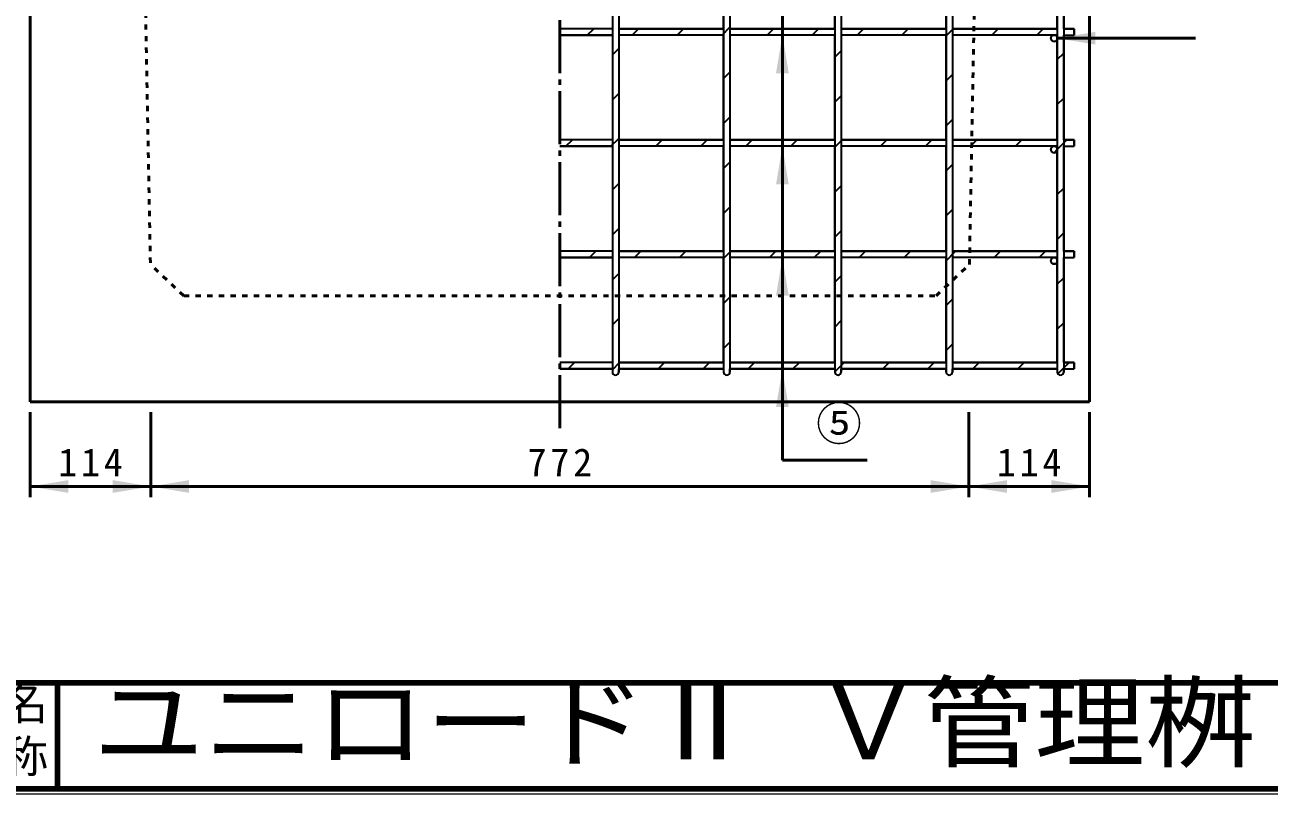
# Model space of a CAD drawing. Units: millimetres, scale not verified. Extents: x 100 to 4105, y 100 to 2870.
# Drawn here: x 1949 to 3124, y 100 to 826 of the extents above; entities that cross this region are included whole.
import ezdxf
from ezdxf.enums import TextEntityAlignment as Align

# ---------------------------------------------------------------- set-up
doc = ezdxf.new("R2010")
doc.units = ezdxf.units.MM
doc.header["$LTSCALE"] = 5
doc.linetypes.add('USER1', pattern=[13.4, 10, -1.2, 1, -1.2])
doc.linetypes.add('USER2', pattern=[2.2, 1, -1.2])
doc.layers.add('V-nasSTD', color=7, linetype='Continuous', lineweight=35)
doc.styles.add('ＭＳ ゴシック', font='')
doc.styles.get('ＭＳ ゴシック').set_extended_font_data('MS Gothic')

msp = doc.modelspace()

# ---------------------------------------------------------------- hatches: boundary and pattern name
at = {"layer": 'V-nasSTD'}
for points in [[(2658.106, 780.244), (2664.106, 816.244), (2670.106, 780.244)], [(2959.606, 819.244), (2923.606, 813.244), (2959.606, 807.244)], [(2658.106, 675.244), (2664.106, 711.244), (2670.106, 675.244)], [(2658.106, 570.244), (2664.106, 606.244), (2670.106, 570.244)], [(2658.106, 465.244), (2664.106, 501.244), (2670.106, 465.244)], [(1990.106, 396.244), (1954.106, 390.244), (1990.106, 384.244)], [(2032.106, 384.244), (2068.106, 390.244), (2032.106, 396.244)], [(2104.106, 396.244), (2068.106, 390.244), (2104.106, 384.244)], [(2804.106, 384.244), (2840.106, 390.244), (2804.106, 396.244)], [(2876.106, 396.244), (2840.106, 390.244), (2876.106, 384.244)], [(2918.106, 384.244), (2954.106, 390.244), (2918.106, 396.244)]]:
    msp.add_hatch(color=256, dxfattribs=at).paths.add_polyline_path(points)

# ---------------------------------------------------------------- linework, layer by layer
at = {"layer": 'V-nasSTD', "linetype": 'USER1', "lineweight": 50}
msp.add_line((2454.106, 445.244), (2454.106, 1511.244), dxfattribs=at)
at = {"layer": 'V-nasSTD', "lineweight": 50}
for p, q in [((1954.106, 1310.244), (1954.106, 470.244)), ((2954.106, 1310.244), (2954.106, 470.244)), ((2664.106, 415.244), (2664.106, 1276.244)), ((2923.606, 813.244), (3054.106, 813.244)), ((1954.106, 470.244), (2954.106, 470.244)), ((1954.106, 460.244), (1954.106, 380.244)), ((2068.106, 460.244), (2068.106, 380.244)), ((2840.106, 460.244), (2840.106, 380.244)), ((2954.106, 460.244), (2954.106, 380.244)), ((2664.106, 415.244), (2744.106, 415.244)), ((1954.106, 390.244), (2068.106, 390.244)), ((2068.106, 390.244), (2840.106, 390.244)), ((2840.106, 390.244), (2954.106, 390.244))]:
    msp.add_line(p, q, dxfattribs=at)
at = {"layer": 'V-nasSTD', "linetype": 'USER2', "lineweight": 50}
for p, q in [((2054.106, 1310.244), (2067.546, 599.804)), ((2840.665, 599.804), (2854.106, 1310.244)), ((2099.106, 570.244), (2067.546, 599.804)), ((2809.106, 570.244), (2840.665, 599.804)), ((2099.106, 570.244), (2809.106, 570.244))]:
    msp.add_line(p, q, dxfattribs=at)
at = {"layer": 'V-nasSTD'}
for p, q in [((2503.606, 1288.244), (2503.606, 498.244)), ((2509.606, 1288.244), (2509.606, 498.244)), ((2608.606, 1288.244), (2608.606, 498.244)), ((2614.606, 1288.244), (2614.606, 498.244)), ((2713.606, 1288.244), (2713.606, 498.244)), ((2719.606, 1288.244), (2719.606, 498.244)), ((2818.606, 1288.244), (2818.606, 498.244)), ((2824.606, 1288.244), (2824.606, 498.244)), ((2923.606, 1288.244), (2923.606, 498.244)), ((2929.606, 1288.244), (2929.606, 498.244)), ((2503.606, 921.244), (2503.606, 822.244)), ((2509.606, 921.244), (2509.606, 822.244)), ((2608.606, 822.244), (2608.606, 921.244)), ((2614.606, 921.244), (2614.606, 822.244)), ((2713.606, 822.244), (2713.606, 921.244)), ((2719.606, 921.244), (2719.606, 822.244)), ((2818.606, 822.244), (2818.606, 921.244)), ((2824.606, 921.244), (2824.606, 822.244)), ((2923.606, 822.244), (2923.606, 921.244)), ((2929.606, 822.244), (2929.606, 921.244)), ((2503.606, 822.244), (2454.106, 822.244)), ((2503.606, 822.244), (2454.106, 822.244)), ((2479.983, 816.244), (2485.983, 822.244)), ((2608.606, 822.244), (2509.606, 822.244)), ((2509.606, 822.244), (2608.606, 822.244)), ((2522.409, 816.244), (2528.409, 822.244)), ((2564.836, 816.244), (2570.836, 822.244)), ((2607.262, 816.244), (2614.606, 823.588)), ((2713.606, 822.244), (2614.606, 822.244)), ((2614.606, 822.244), (2713.606, 822.244)), ((2649.689, 816.244), (2655.689, 822.244)), ((2692.115, 816.244), (2698.115, 822.244)), ((2818.606, 822.244), (2719.606, 822.244)), ((2719.606, 822.244), (2818.606, 822.244)), ((2734.541, 816.244), (2740.541, 822.244)), ((2776.968, 816.244), (2782.968, 822.244)), ((2818.606, 815.456), (2825.394, 822.244)), ((2923.606, 822.244), (2824.606, 822.244)), ((2824.606, 822.244), (2923.606, 822.244)), ((2861.821, 816.244), (2867.821, 822.244)), ((2904.247, 816.244), (2910.247, 822.244)), ((2929.606, 822.244), (2939.606, 822.244)), ((2939.606, 822.244), (2929.606, 822.244)), ((2939.606, 822.244), (2939.606, 816.244)), ((2939.606, 816.244), (2939.606, 822.244)), ((2503.606, 816.244), (2454.106, 816.244)), ((2454.106, 816.244), (2503.606, 816.244)), ((2503.606, 816.244), (2503.606, 717.244)), ((2608.606, 816.244), (2509.606, 816.244)), ((2509.606, 816.244), (2509.606, 717.244)), ((2608.606, 816.244), (2509.606, 816.244)), ((2608.606, 717.244), (2608.606, 816.244)), ((2713.606, 816.244), (2614.606, 816.244)), ((2614.606, 816.244), (2614.606, 717.244)), ((2713.606, 816.244), (2614.606, 816.244)), ((2713.606, 717.244), (2713.606, 816.244)), ((2818.606, 816.244), (2719.606, 816.244)), ((2719.606, 816.244), (2719.606, 717.244)), ((2818.606, 816.244), (2719.606, 816.244)), ((2818.606, 717.244), (2818.606, 816.244)), ((2923.606, 816.244), (2824.606, 816.244)), ((2824.606, 816.244), (2824.606, 717.244)), ((2920.606, 816.244), (2824.606, 816.244)), ((2920.606, 816.244), (2923.606, 816.244)), ((2923.606, 816.244), (2920.606, 816.244)), ((2923.606, 813.244), (2923.606, 816.244)), ((2923.606, 717.244), (2923.606, 813.244)), ((2929.606, 816.244), (2939.606, 816.244)), ((2929.606, 717.244), (2929.606, 816.244)), ((2929.606, 816.244), (2939.606, 816.244)), ((2503.606, 797.441), (2509.606, 803.441)), ((2713.606, 795.309), (2719.606, 801.309)), ((2923.606, 793.177), (2929.606, 799.177)), ((2608.606, 775.161), (2614.606, 781.161)), ((2818.606, 773.029), (2824.606, 779.029)), ((2503.606, 755.014), (2509.606, 761.014)), ((2713.606, 752.882), (2719.606, 758.882)), ((2923.606, 750.75), (2929.606, 756.75)), ((2608.606, 732.735), (2614.606, 738.735)), ((2818.606, 730.603), (2824.606, 736.603)), ((2503.606, 717.244), (2454.106, 717.244)), ((2503.606, 717.244), (2454.106, 717.244)), ((2459.836, 711.244), (2465.836, 717.244)), ((2502.262, 711.244), (2509.606, 718.588)), ((2608.606, 717.244), (2509.606, 717.244)), ((2509.606, 717.244), (2608.606, 717.244)), ((2544.689, 711.244), (2550.689, 717.244)), ((2587.115, 711.244), (2593.115, 717.244)), ((2713.606, 717.244), (2614.606, 717.244)), ((2614.606, 717.244), (2713.606, 717.244)), ((2629.541, 711.244), (2635.541, 717.244)), ((2671.968, 711.244), (2677.968, 717.244)), ((2713.606, 710.456), (2720.394, 717.244)), ((2818.606, 717.244), (2719.606, 717.244)), ((2719.606, 717.244), (2818.606, 717.244)), ((2756.821, 711.244), (2762.821, 717.244)), ((2799.247, 711.244), (2805.247, 717.244)), ((2923.606, 717.244), (2824.606, 717.244)), ((2824.606, 717.244), (2923.606, 717.244)), ((2841.673, 711.244), (2847.673, 717.244)), ((2884.1, 711.244), (2890.1, 717.244)), ((2923.606, 708.324), (2932.526, 717.244)), ((2929.606, 717.244), (2939.606, 717.244)), ((2939.606, 717.244), (2929.606, 717.244)), ((2939.606, 717.244), (2939.606, 711.244)), ((2939.606, 711.244), (2939.606, 717.244)), ((2503.606, 711.244), (2454.106, 711.244)), ((2454.106, 711.244), (2503.606, 711.244)), ((2503.606, 711.244), (2503.606, 612.244)), ((2608.606, 711.244), (2509.606, 711.244)), ((2509.606, 711.244), (2509.606, 612.244)), ((2608.606, 711.244), (2509.606, 711.244)), ((2608.606, 612.244), (2608.606, 711.244)), ((2713.606, 711.244), (2614.606, 711.244)), ((2614.606, 711.244), (2614.606, 612.244)), ((2713.606, 711.244), (2614.606, 711.244)), ((2713.606, 612.244), (2713.606, 711.244)), ((2818.606, 711.244), (2719.606, 711.244)), ((2719.606, 711.244), (2719.606, 612.244)), ((2818.606, 711.244), (2719.606, 711.244)), ((2818.606, 612.244), (2818.606, 711.244)), ((2923.606, 711.244), (2824.606, 711.244)), ((2824.606, 711.244), (2824.606, 612.244)), ((2920.606, 711.244), (2824.606, 711.244)), ((2920.527, 705.245), (2923.605, 708.323)), ((2920.606, 711.244), (2923.606, 711.244)), ((2923.606, 711.244), (2920.606, 711.244)), ((2923.606, 708.244), (2923.606, 711.244)), ((2923.606, 612.244), (2923.606, 708.244)), ((2929.606, 711.244), (2939.606, 711.244)), ((2929.606, 612.244), (2929.606, 711.244)), ((2929.606, 711.244), (2939.606, 711.244)), ((2608.606, 690.309), (2614.606, 696.309)), ((2818.606, 688.177), (2824.606, 694.177)), ((2503.606, 670.161), (2509.606, 676.161)), ((2713.606, 668.029), (2719.606, 674.029)), ((2923.606, 665.897), (2929.606, 671.897)), ((2608.606, 647.882), (2614.606, 653.882)), ((2818.606, 645.75), (2824.606, 651.75)), ((2503.606, 627.735), (2509.606, 633.735)), ((2713.606, 625.603), (2719.606, 631.603)), ((2923.606, 623.471), (2929.606, 629.471)), ((2503.606, 612.244), (2454.106, 612.244)), ((2503.606, 612.244), (2454.106, 612.244)), ((2482.115, 606.244), (2488.115, 612.244)), ((2608.606, 612.244), (2509.606, 612.244)), ((2509.606, 612.244), (2608.606, 612.244)), ((2524.541, 606.244), (2530.541, 612.244)), ((2566.968, 606.244), (2572.968, 612.244)), ((2608.606, 605.456), (2615.394, 612.244)), ((2713.606, 612.244), (2614.606, 612.244)), ((2614.606, 612.244), (2713.606, 612.244)), ((2651.821, 606.244), (2657.821, 612.244)), ((2694.247, 606.244), (2700.247, 612.244)), ((2818.606, 612.244), (2719.606, 612.244)), ((2719.606, 612.244), (2818.606, 612.244)), ((2736.673, 606.244), (2742.673, 612.244)), ((2779.1, 606.244), (2785.1, 612.244)), ((2818.606, 603.324), (2827.526, 612.244)), ((2923.606, 612.244), (2824.606, 612.244)), ((2824.606, 612.244), (2923.606, 612.244)), ((2863.953, 606.244), (2869.953, 612.244)), ((2906.379, 606.244), (2912.379, 612.244)), ((2929.606, 612.244), (2939.606, 612.244)), ((2939.606, 612.244), (2929.606, 612.244)), ((2939.606, 612.244), (2939.606, 606.244)), ((2939.606, 606.244), (2939.606, 612.244)), ((2503.606, 606.244), (2454.106, 606.244)), ((2454.106, 606.244), (2503.606, 606.244)), ((2503.606, 606.244), (2503.606, 507.244)), ((2608.606, 606.244), (2509.606, 606.244)), ((2509.606, 606.244), (2509.606, 507.244)), ((2608.606, 606.244), (2509.606, 606.244)), ((2608.606, 507.244), (2608.606, 606.244)), ((2713.606, 606.244), (2614.606, 606.244)), ((2614.606, 606.244), (2614.606, 507.244)), ((2713.606, 606.244), (2614.606, 606.244)), ((2713.606, 507.244), (2713.606, 606.244)), ((2818.606, 606.244), (2719.606, 606.244)), ((2719.606, 606.244), (2719.606, 507.244)), ((2818.606, 606.244), (2719.606, 606.244)), ((2818.606, 507.244), (2818.606, 606.244)), ((2923.606, 606.244), (2824.606, 606.244)), ((2824.606, 606.244), (2824.606, 507.244)), ((2920.606, 606.244), (2824.606, 606.244)), ((2920.606, 606.244), (2923.606, 606.244)), ((2923.606, 606.244), (2920.606, 606.244)), ((2923.606, 603.244), (2923.606, 606.244)), ((2923.606, 507.244), (2923.606, 603.244)), ((2929.606, 606.244), (2939.606, 606.244)), ((2929.606, 507.244), (2929.606, 606.244)), ((2929.606, 606.244), (2939.606, 606.244)), ((2503.606, 585.309), (2509.606, 591.309)), ((2713.606, 583.177), (2719.606, 589.177)), ((2923.606, 581.045), (2929.606, 587.045)), ((2608.606, 563.029), (2614.606, 569.029)), ((2818.606, 560.897), (2824.606, 566.897)), ((2503.606, 542.882), (2509.606, 548.882)), ((2713.606, 540.75), (2719.606, 546.75)), ((2923.606, 538.618), (2929.606, 544.618)), ((2608.606, 520.603), (2614.606, 526.603)), ((2818.606, 518.471), (2824.606, 524.471)), ((2503.606, 507.244), (2454.106, 507.244)), ((2503.606, 507.244), (2454.106, 507.244)), ((2461.968, 501.244), (2467.968, 507.244)), ((2503.606, 500.456), (2510.394, 507.244)), ((2608.606, 507.244), (2509.606, 507.244)), ((2509.606, 507.244), (2608.606, 507.244)), ((2546.821, 501.244), (2552.821, 507.244)), ((2589.247, 501.244), (2595.247, 507.244)), ((2713.606, 507.244), (2614.606, 507.244)), ((2614.606, 507.244), (2713.606, 507.244)), ((2631.673, 501.244), (2637.673, 507.244)), ((2674.1, 501.244), (2680.1, 507.244)), ((2713.606, 498.324), (2722.526, 507.244)), ((2818.606, 507.244), (2719.606, 507.244)), ((2719.606, 507.244), (2818.606, 507.244)), ((2758.953, 501.244), (2764.953, 507.244)), ((2801.379, 501.244), (2807.379, 507.244)), ((2923.606, 507.244), (2824.606, 507.244)), ((2824.606, 507.244), (2923.606, 507.244)), ((2843.805, 501.244), (2849.805, 507.244)), ((2886.232, 501.244), (2892.232, 507.244)), ((2924.064, 496.65), (2934.658, 507.244)), ((2929.606, 507.244), (2939.606, 507.244)), ((2939.606, 507.244), (2929.606, 507.244)), ((2939.606, 507.244), (2939.606, 501.244)), ((2939.606, 501.244), (2939.606, 507.244)), ((2503.606, 501.244), (2454.106, 501.244)), ((2454.106, 501.244), (2503.606, 501.244)), ((2503.606, 501.244), (2503.606, 498.244)), ((2608.606, 501.244), (2509.606, 501.244)), ((2509.606, 498.244), (2509.606, 501.244)), ((2509.606, 501.244), (2608.606, 501.244)), ((2608.606, 501.244), (2608.606, 498.244)), ((2713.606, 501.244), (2614.606, 501.244)), ((2614.606, 498.244), (2614.606, 501.244)), ((2614.606, 501.244), (2713.606, 501.244)), ((2713.606, 501.244), (2713.606, 498.244)), ((2818.606, 501.244), (2719.606, 501.244)), ((2719.606, 498.244), (2719.606, 501.244)), ((2719.606, 501.244), (2818.606, 501.244)), ((2818.606, 498.244), (2818.606, 501.244)), ((2818.606, 501.244), (2818.606, 498.244)), ((2923.606, 501.244), (2824.606, 501.244)), ((2824.606, 501.244), (2824.606, 498.244)), ((2824.606, 498.244), (2824.606, 501.244)), ((2824.606, 501.244), (2923.606, 501.244)), ((2923.606, 501.244), (2923.606, 498.244)), ((2929.606, 501.244), (2939.606, 501.244)), ((2929.606, 498.244), (2929.606, 501.244)), ((2929.606, 501.244), (2939.606, 501.244))]:
    msp.add_line(p, q, dxfattribs=at)
at = {"layer": 'V-nasSTD', "lineweight": 100}
for p, q in [((105, 205), (4100, 205)), ((1980, 205), (1980, 105)), ((105, 105), (4100, 105))]:
    msp.add_line(p, q, dxfattribs=at)
at = {"layer": 'V-nasSTD', "lineweight": 13}
msp.add_lwpolyline([(100, 100), (100, 2870), (4105, 2870), (4105, 100)], close=True, dxfattribs=at)
at = {"layer": 'V-nasSTD'}
for centre in [(2920.606, 813.244), (2920.606, 708.244), (2920.606, 603.244)]:
    msp.add_circle(centre, 3, dxfattribs=at)
for centre, start, end in [((2920.606, 813.244), 90, 0), ((2920.606, 813.244), 0, 90), ((2920.606, 708.244), 90, 0), ((2920.606, 708.244), 0, 90), ((2920.606, 603.244), 90, 0), ((2920.606, 603.244), 0, 90), ((2506.606, 498.244), 180, 0), ((2506.606, 498.244), 180, 0), ((2611.606, 498.244), 180, 0), ((2611.606, 498.244), 180, 0), ((2716.606, 498.244), 180, 0), ((2716.606, 498.244), 180, 0), ((2821.606, 498.244), 180, 0), ((2821.606, 498.244), 180, 0), ((2926.606, 498.244), 180, 0), ((2926.606, 498.244), 180, 0)]:
    msp.add_arc(centre, 3, start, end, dxfattribs=at)

# ---------------------------------------------------------------- texts
at = {"layer": 'V-nasSTD', "style": 'ＭＳ ゴシック'}
for s, height, p in [('⑤', 31.67, (2695.906, 465.444)), ('名', 30.79, (1928.982, 200.999)), ('称', 30.79, (1928.976, 151.01))]:
    msp.add_text(s, height=height, dxfattribs=at).set_placement(p, align=Align.TOP_LEFT)
at = {"layer": 'V-nasSTD', "style": 'ＭＳ ゴシック', "width": 1.1}
msp.add_text('ユニロードⅡ Ｖ管理桝', height=69.65, dxfattribs=at).set_placement((2013.75, 202.47), align=Align.TOP_LEFT)
at = {"layer": 'V-nasSTD', "char_height": 26.39, "attachment_point": 1, "style": 'ＭＳ ゴシック'}
for s, insert in [('\\T1.2;114', (1980.506, 426.244)), ('\\T1.2;772', (2423.506, 426.244)), ('\\T1.2;114', (2866.506, 426.244))]:
    msp.add_mtext(s, dxfattribs=dict(at, insert=insert))

doc.saveas('drawing.dxf')
